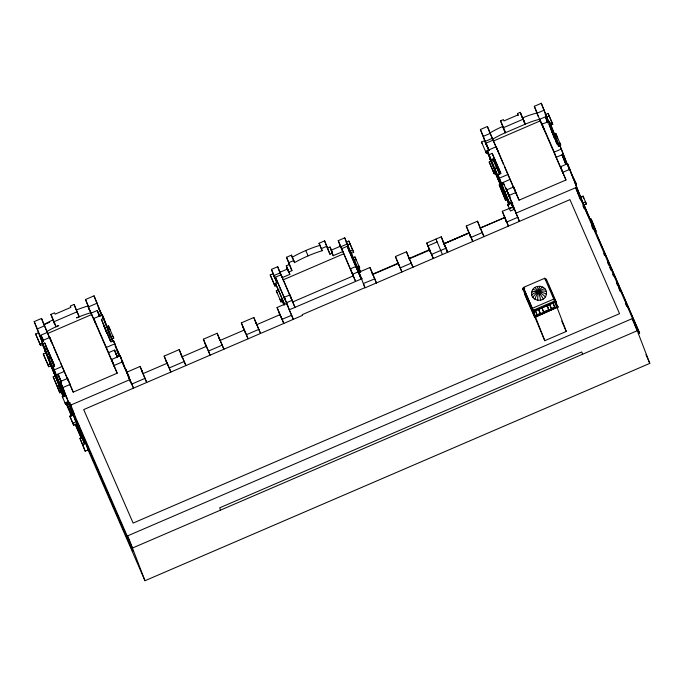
<?xml version="1.0" encoding="UTF-8"?>
<svg xmlns="http://www.w3.org/2000/svg" width="684" height="684" viewBox="0 0 684 684"><rect width="100%" height="100%" fill="white"/><g stroke="black" fill="none" stroke-linecap="round" stroke-linejoin="round"><path stroke-width="1.03" d="M531.716 292.29C529.955 301.584 545.174 303.337 546.354 294.274C548.115 284.98 532.904 283.236 531.716 292.29A7.763 1.992 10 0 1 538.436 291.726A7.678 2.249 -13.3 0 1 546.217 291.495M537.402 286.399L540.668 300.173M52.754 366.325L58.063 380.167L42.964 343.83L44.793 343.035L54.583 365.538L52.754 366.325L64.706 395.438L62.27 396.489L65.587 404.27L68.725 402.748L60.286 381.569L67.622 378.406L73.197 392.129L117.169 373.199L111.595 359.476L120.145 355.8L128.062 375.61L128.515 375.413L125.728 369.001L127.044 372.199M53.42 319.719L52.429 320.172A33.294 9.841 -23.5 0 0 43.93 324.635L46.914 331.483A33.217 9.815 -23.5 0 1 58.414 325.704M40.031 336.802L34.2 321.608L41.536 318.445L46.914 331.483M54.344 323.361L50.907 314.409L54.583 312.827L55.156 314.136L70.854 307.381L70.281 306.073L74.086 304.431L79.19 316.76L76.599 317.872M89.681 310.391L85.509 299.515L94.059 295.839L102.164 315.965M486.221 144.717L480.39 129.515L487.393 126.497L503.509 164.451M503.244 127.822L500.56 120.829L503.39 119.606L503.963 120.914L518.019 114.869L517.446 113.561L520.25 112.356L525.132 124.223L522.653 117.879A30.84 9.114 -23.5 0 1 536.906 113.005L539.625 119.255A21.349 0.556 67.2 0 1 544.062 129.353L542.044 124.086L549.363 121.384L559.563 146.453M538.094 116.186L534.307 106.302L541.309 103.284L548.833 121.974M547.388 121.316L545.456 116.887L539.625 119.255A30.84 9.114 -23.5 0 0 525.363 124.129L505.254 132.781A33.046 9.764 -23.5 0 0 492.634 139.237L489.915 132.995A33.046 9.764 -23.5 0 1 502.535 126.54L502.749 126.446M79.19 316.76L76.275 310.057A38.124 11.26 -23.5 0 1 87.86 306.03L90.775 312.733A38.124 11.26 -23.5 0 0 76.856 317.761M482.032 143.409L481.51 142.041L484.563 140.733L488.667 150.172L483.357 136.338L490.36 133.32M502.492 125.865L505.459 132.696L503.527 127.652L523.2 119.187M544.276 110.115L537.273 113.125L534.307 106.302M39.51 335.442L42.682 342.727L37.372 328.893L44.699 325.729M58.756 325.558L56.011 326.738L54.079 321.694L77.258 311.716M97.231 303.123L88.672 306.8L85.509 299.515M40.527 345.42L39.997 344.052L41.98 343.197L42.502 344.565L40.527 345.42L35.628 334.006L38.415 332.8M545.148 114.647L548.072 113.39L552.766 124.343L550.329 125.394M485.289 141.383L492.292 138.365M99.659 315.974L97.231 310.527L91.117 313.152L94.811 321.497M549.209 116.006L546.619 117.118L541.309 103.284M42.194 338.247L40.86 335.203L47.273 332.433L49.898 338.281M493.335 141.066L540.249 120.871L539.625 119.255L544.062 129.353M41.134 335.921L43.4 341.35M52.771 345.181L47.675 333.476L91.647 314.546L90.613 311.844M41.98 343.197L47.016 354.765L41.698 340.923L49.795 337.443L68.545 381.244L62.526 367.616M95.256 322.515L95.7 323.549L93.768 318.513L102.318 314.828L113.39 341.906M495.652 172.12L486.965 151.258L492.677 164.391L487.367 150.548L496.199 146.752L513.675 187.578M485.623 151.489L489.582 149.779M552.245 122.975L549.585 123.949M488.795 150.463L485.743 151.78L486.273 153.139L487.487 152.618M554.75 138.963L549.081 124.479L550.458 123.889M109.158 332.168L106.721 333.211L101.403 319.377L103.848 318.325M489.163 154.687L492.215 153.37L500.962 173.471L497.909 174.788L503.193 188.545L487.367 150.548M45.537 345.83L46.863 348.891A36.654 0.453 66.7 0 1 54.062 365.376M44.964 349.028L46.794 348.242L44.793 343.035M45.144 349.515L46.828 348.797M45.187 349.609L47.016 348.823A36.654 0.453 66.7 0 1 54.207 365.307M45.315 351.901L44.836 350.661L45.597 350.336L44.571 347.66M491.138 159.825L494.19 158.517L492.215 153.37M491.437 160.603L493.267 159.817L492.967 159.039A36.859 0.453 66.7 0 1 499.406 173.779M64.099 396.378L49.906 363.76L50.71 365.863L48.726 366.718L44.109 356.09L43.297 353.979L46.042 352.799M106.584 326.738L108.491 325.917L113.732 338.212L112.005 338.956M494.224 173.864L493.412 171.752L494.635 171.231L495.447 173.334L494.224 173.864L489.18 162.023L491.463 161.039M553.792 134.201L555.741 133.363L560.718 145.059L558.281 146.111M107.901 329.278L109.628 328.534L110.44 330.637M555.151 136.723L556.879 135.979L557.691 138.091M554.391 138.313L555.767 137.723M48.273 357.664L50.103 356.877L47.016 348.823M289.597 265.281L286.519 257.261L291.444 255.149L294.582 262.605A41.459 12.244 -23.5 0 1 322.19 250.72L319.052 243.256L324.592 240.871L330.004 254.243L332.262 253.268L333.193 255.696L342.744 251.584L340.102 245.505M494.481 168.52L496.764 167.537M493.284 171.462L495.575 170.478M557.477 144.008L559.914 142.956L560.718 145.059M111.201 336.853L112.928 336.109L113.732 338.212M48.726 366.718L47.923 364.615L50.967 363.298L50.65 362.571M274.156 276.516L271.428 269.411L277.653 266.734L294.958 307.355L289.905 294.898L284.296 297.309L285.048 299.284L275.447 277.2L293.333 319.334L289.195 309.835L362.195 278.61L361.34 278.721M340.204 246.608L339.606 245.06L340.957 247.753L338.238 240.648L344.762 237.844L350.131 251.019L349.216 251.413L361.152 278.858L347.25 246.283L349.216 251.413M565.326 163.442L566.694 162.852L561.384 149.009L559.734 145.222L558.358 145.812L549.081 124.479M494.096 173.574L495.618 172.915M280.218 273.207L282.159 277.67L289.871 274.352L288.939 271.924L291.931 270.633L288.853 262.613L293.769 260.493M321.386 248.608L326.926 246.223M279.833 272.317L287.545 269L288.409 271.24L286.297 265.845L289.281 264.554L291.931 270.633M333.193 255.696L330.004 247.018L327.354 248.164L327.67 248.891L326.73 246.428M119.845 356.612L113.587 340.726L111.15 341.778L101.403 319.377M583.785 205.14L586.376 204.029L585.564 201.917L582.973 203.037L567.592 163.707L560.589 166.725L563.137 173.351L556.22 157.294L554.228 152.096L561.384 149.009M284.689 304.448L275.498 283.33L276.327 285.502L274.959 286.092L270.214 274.934L272.959 273.754L276.866 282.74M346.095 242.264L348.874 241.067L353.679 252.379L351.243 253.431L359.596 272.634M331.253 250.182L340.418 246.231M54.292 369.864L62.389 366.385M111.595 359.476L114.305 366.53L106.362 347.446L114.912 343.77M509.648 203.396L499.38 178.165L508.212 174.36M277.413 282.33L276.806 282.595L274.079 275.49L280.295 272.813M348.156 245.889L341.632 248.702L355.543 281.269L340.88 246.727L347.404 243.923M350.08 243.829L347.489 244.94L344.762 237.844M332.27 252.353L330.004 247.018M274.831 277.456L281.056 274.78L290.666 296.865M556.22 157.294L562.009 154.806L563.129 157.371M56.225 374.909L64.322 371.421M501.321 183.201L510.153 179.405M108.388 352.739L114.502 350.105L115.006 351.26M59.799 392.83L57.302 386.323L58.67 385.733L61.167 392.24L59.799 392.83L53.181 376.858L55.045 376.055M56.413 375.379L58.234 374.593L60.406 379.611M501.62 183.996L503.45 183.209L503.142 182.414L504.45 185.518M283.022 279.91L343.607 253.832M274.959 286.092L274.122 283.92L277.259 282.398M349.276 251.558L352.782 250.053M511.897 205.397L512.513 205.132L506.673 189.93L513.675 186.92L519.053 200.181L565.967 179.986L560.589 166.725M59.602 383.707L61.432 382.912M504.689 191.999L507.289 190.887L506.263 188.22M277.106 292.889L276.302 290.786L279.038 289.606M352.183 258.116L354.962 256.919L359.681 268.008L358.92 268.342L360.605 272.215M44.836 350.661L59.004 385.246L60.072 384.784M353.568 260.792L356.159 259.681M65.519 404.124L69.794 402.286L75.548 417.274L74.479 417.736L75.129 417.975L77.326 423.704L73.667 425.277L72.855 423.174L76.061 421.789L62.885 387.546L70.221 384.382M114.194 365.453L122.744 361.776M511.478 202.609L519.438 221.377L509.076 195.453L516.078 192.435M562.992 172.24L569.994 169.222M510.23 196.881L509.469 197.214L508.015 193.803M505.57 200.198L499.217 184.834L505.57 200.198L507.502 199.369M280.141 299.626L282.885 298.446M281.577 299.182L280.209 299.772L281.013 301.875L282.389 301.285L281.577 299.182L284.065 304.893M356.279 267.017L358.869 265.905L359.681 268.008M280.953 301.729L282.783 300.943M508.041 205.679L507.519 204.311L512.239 202.276M572.936 177.19L575.766 182.867L576.287 184.227L575.834 184.423M511.983 203.772L512.744 203.439M573.363 177.344L572.91 177.541L575.304 183.064L575.766 182.867M511.393 204.234L512 203.969L512.513 205.132M573.235 177.053L573.457 178.55L570.02 170.496M289.349 309.767L286.622 302.661L292.239 300.25M352.816 274.164L358.425 271.753M141.682 370.583L146.692 382.459L140.1 366.453L126.788 372.19L133.517 388.136L128.37 376.311M167.161 363.948L164.151 356.099L179.191 349.627L185.92 365.572L180.773 353.748M206.397 347.053L203.379 339.213L217.179 333.27L223.907 349.216L218.76 337.392M244.342 330.723L241.332 322.874L253.832 317.487L260.561 333.441L255.414 321.617M280.064 315.341L277.054 307.492L286.605 303.38L287.554 305.859M361.674 279.226L358.861 272.275L369.933 267.512L376.431 282.945L369.933 267.512M398.798 265.307L395.429 256.534L406.476 251.772L412.982 267.205L409.169 258.432L409.408 259.065M429.39 249.865L426.765 243.042L441.231 236.809L447.738 252.251L444.455 244.71M468.873 232.868L466.257 226.036L477.509 221.197L484.007 236.63L480.672 228.96M509.366 208.569L512.726 207.132M426.765 243.042L427.996 245.872L437.144 241.931L442.411 254.533M514.385 209.287L510.426 210.997L507.519 204.311M69.785 405.501L68.263 401.525L65.066 402.902L65.587 404.27M128.583 376.969L129.037 376.773L128.515 375.413M576.014 185.638L580.571 197.522L639.608 333.117L638.386 333.647M68.99 404.253L68.229 404.577L67.759 403.338M372.618 274.173L398.114 263.195L401.927 271.967L395.429 256.534M408.425 258.757L429.449 249.703L433.271 258.475L427.996 245.872M480.254 228.003L504.706 217.478L508.46 226.105L502.295 211.296L513.393 206.859L514.163 208.774M443.89 243.829L469.07 232.996M182.106 356.8L206.294 346.386M220.094 340.444L244.239 330.047L245.077 332.227M256.739 324.669L279.961 314.674M70.845 405.048L130.097 379.534M78.575 425.166L88.082 449.944L144.982 580.716L649.8 363.384L632.563 318.479L575.671 187.707L515.873 213.186M374.849 278.815L363.384 283.501L365.059 287.836L569.943 199.634L619.55 313.665L133.123 523.08L83.687 409.588L302.525 315.375L302.208 314.649L364.965 287.631L358.861 272.275M400.345 267.846L411.4 263.083M431.689 254.354L446.156 248.121M447.55 242.256L469.002 232.851L472.755 241.478L471.173 237.348L482.425 232.509M506.878 221.984L517.856 217.255M131.927 384.015L145.111 378.337M165.733 360.229L170.88 372.053L169.29 367.924L184.338 361.451M204.969 343.334L210.108 355.158L208.526 351.037L222.326 345.095M242.914 326.995L248.053 338.819L246.471 334.698L258.979 329.32M278.636 311.622L283.783 323.447L282.193 319.317L291.743 315.204M73.667 425.277L69.811 416.171L73.017 414.795L76.061 421.789M586.376 204.029L583.042 196.111L580.596 197.163L576.184 187.014M580.571 197.522L583.17 196.402M580.365 199.942L581.588 199.42L639.608 333.117M76.668 420.207L76.061 420.472L132.952 551.244L133.568 550.979M88.082 449.944L85.192 451.192L79.968 438.418L81.336 437.828L75.462 424.319M591.147 219.06L596.106 231.226L591.147 219.06L589.924 219.59L583.606 205.055M85.192 451.192L82.696 444.685L84.517 443.899L76.676 423.464M591.934 225.446L593.609 224.728M533.563 311.323L523.294 287.485L544.78 278.234L555.049 302.072M524.748 288.263L522.79 289.11L524.602 287.887M523.149 289.888L524.064 289.494M546.619 279.782L545.558 280.243L544.78 278.234M524.696 294.548L525.628 293.752M532.349 308.296L553.835 299.045L554.613 301.054L533.118 310.305L523.294 287.485M556.998 307.278L566.275 331.441L544.78 340.692L532.648 311.716L556.118 301.61L532.793 312.101L522.644 288.725M549.637 304.508L551.304 308.561L554.664 307.116L552.954 302.67M535.085 309.946L537.068 314.828L540.266 313.452L538.505 308.869M547.046 305.218L548.765 309.707L543.583 311.938L541.865 307.449M557.657 306.227L535.256 315.871L533.597 311.553M536.487 316.111L539.419 314.854M541.369 314.016L544.302 312.75M549.184 310.647L552.116 309.382M554.066 308.544L557.46 307.082M534.631 317.393L557.973 306.954L534.631 317.393L524.568 294.214M632.563 318.479L127.746 535.811L144.982 580.716M132.952 551.244L131.832 548.311L638.48 330.184M469.318 232.782L443.976 243.632L443.6 242.752M480.04 228.191L505.391 217.332M372.267 274.694L398.268 263.554M409.562 258.714L430.022 249.959M43.93 324.635L49.581 322.284M448.619 241.794L444.044 243.769L442.813 240.939M97.684 311.699L99.907 316.649M40.86 335.203L43.289 340.709M486.298 144.008L486.905 145.341M41.502 336.323L43.443 340.649M545.755 117.665L546.67 119.709M486.905 145.205L489.043 150.018M488.872 149.745L485.982 143.187L492.993 140.177L497.063 149.317M42.297 338.366L43.477 341.042M551.501 130.772L554.322 137.185M495.122 160.723L494.489 159.287L495.25 161.27M493.267 159.817L499.679 174.505M547.08 120.538L547.764 122.188M495.78 162.219L497.165 165.383M547.824 122.222L548.209 123.111M50.334 339.273L50.787 340.307M552.766 124.343L548.072 113.39M573.765 178.421L576.287 184.227M550.21 124.958L551.432 127.763M551.552 128.207L557.443 142.417M562.513 153.242L569.84 170.248M547.046 118.093L548.739 122M553.672 133.876L557.4 142.426M565.275 160.543L566.549 163.459L564.103 156.901M553.527 133.611L554.767 136.458M555.588 138.356L556.827 141.212M574.791 182.491L576.022 185.313M576.783 188.639L580.152 196.368M547.781 122.419L546.943 120.495L547.619 122.274M552.903 134.158L557.469 144.64M562.385 155.79L564.3 160.065M564.813 161.612L566.019 164.391M555.579 140.87L556.827 143.734M582.913 205.798L584.187 208.723M591.831 226.293L593.105 229.217M603.716 253.619L604.571 255.568M607.537 262.399L608.811 265.324M609.666 267.282L610.94 270.206M612.633 274.113L613.48 276.062M616.455 282.894L617.729 285.818M618.575 287.776L620.277 291.675M625.373 303.388L626.647 306.312M632.161 319L637.257 330.714M645.978 354.594L649.8 363.384M542.044 124.086L554.228 152.096M540.249 120.871L565.967 179.986M522.653 117.879L525.363 124.129M500.56 120.829L503.527 127.652M502.535 126.54L505.254 132.781M497.593 150.54L498.14 151.788L496.199 146.752M504.356 166.4L519.053 200.181M495.797 162.484L497.439 166.263M498.26 168.153L499.491 170.991M556.263 301.995L546.26 279.004M548.166 284.441L558.11 307.287M508.109 192.785L509.349 195.633M480.39 129.515L483.357 136.338M506.673 189.93L509.076 195.453M555.861 303.38L557.52 307.193M554.904 302.354L556.75 306.62L555.083 302.294M510.871 202.866L513.778 209.552M561.744 321.035L566.275 331.441M497.909 174.788L499.38 178.165M509.76 203.806L505.211 193.358L509.742 204.636M552.954 303.192L554.664 307.116M494.635 171.231L500.346 184.364L489.804 158.697L490.206 159.74M508.819 203.832L497.849 177.293M495.447 173.334L509.041 204.593M481.51 142.041L486.273 153.139M489.18 162.023L493.412 171.752M546.713 304.978L548.765 309.707M543.276 311.229L541.967 308.005M538.53 309.45L540.266 313.452M533.195 311.143L544.78 340.692M535.512 316.538L535.7 316.974M525.303 294.291L525.68 295.197M527.347 299.019L528.587 301.883M532.203 310.16L533.99 314.298M466.257 226.036L471.173 237.348M469.626 234.817L470.789 237.502L469.72 234.706M443.061 241.563L444.215 244.265M444.301 244.769L447.584 252.311L446.002 248.189M435.913 239.101L437.144 241.931M350.969 246.154L348.874 241.067M351.354 247.044L353.679 252.379M360.639 272.044L358.108 266.23L358.92 268.342M359.536 272.223L350.345 251.105L351.243 253.431M347.865 245.812L350.191 251.165M359.545 272.848L356.27 265.349M338.238 240.648L340.88 246.727M330.748 248.865L331.766 251.19M328.063 249.78L330.004 254.243M319.565 244.59L322.19 250.72M305.757 250.532L308.091 255.884M291.957 256.474L294.582 262.605M286.519 257.261L288.853 262.613M286.297 265.845L288.939 271.924M287.229 268.273L289.871 274.352M288.255 271.309L286.733 267.82L287.571 269.992M279.328 271.009L280.149 272.899M284.296 297.309L286.622 302.661M271.428 269.411L274.079 275.49M274.19 276.84L274.994 278.687M276.327 285.502L284.681 304.705M282.389 301.285L284.048 305.09M270.214 274.934L274.122 283.92M276.302 290.786L281.013 301.875M277.054 307.492L282.193 319.317M280.927 317.137L280.243 315.392M241.332 322.874L246.471 334.698M203.379 339.213L208.526 351.037M164.151 356.099L169.29 367.924M168.025 365.743L167.058 363.281L143.007 373.635L141.426 369.514M117.152 349.319L121.273 358.784M98.385 306.988L103.344 318.547L102.822 317.179M121.299 359.604L123.77 365.29M98.752 308.416L101.745 315.136M103.498 319.146L104.737 322.002M104.866 322.463L110.269 335.519M115.092 345.796L119.375 355.817M121.906 361.468L123.163 364.367M123.291 364.803L125.266 369.198M125.454 369.634L128.062 375.61M129.644 379.731L128.182 376.388L128.9 378.252M107.841 330.03L110.218 335.502M117.135 351.388L119.238 356.219M108.311 331.27L110.697 336.742M99.702 316.341L98.496 313.563L99.59 316.418M105.122 328.79L110.834 341.923M117.075 356.27L116.237 354.338L116.964 356.244M93.768 318.513L106.362 347.446M91.647 314.546L117.169 373.199M87.86 306.03L90.775 312.733M50.907 314.409L54.079 321.694M53.036 319.89L56.011 326.738M51.249 341.376L51.727 342.479L49.795 337.443M53.617 347.13L59.559 360.793M60.406 362.742L61.68 365.666M69.323 383.228L70.589 386.152L67.622 378.406M70.965 387.007L73.197 392.129M43.263 340.367L42.066 337.631L43.357 340.991M54.421 366.008L48.59 352.619L50.522 357.664M61.363 381.98L59.816 378.423L61.107 381.783M50.103 356.877L54.361 366.658M52.36 362.434L53.19 364.35M34.2 321.608L37.372 328.893M60.286 381.569L62.885 387.546M75.548 417.274L132.44 548.046M40.826 338.623L41.621 340.444M66.861 398.473L66.126 396.771L66.81 398.55M41.698 340.923L42.964 343.83M74.932 417.539L131.832 548.311M42.502 344.565L60.979 387.768M64.809 395.822L60.124 385.066L64.612 396.25M74.445 418.343L75.189 420.044M67.16 403.663L72.213 415.291M84.517 443.899L76.317 423.328M58.67 385.733L63.287 396.344M66.228 403.098L71.683 415.641M61.167 392.24L62.851 396.096M65.784 402.85L71.658 416.359M75.018 424.071L81.319 438.547M35.628 334.006L39.997 344.052M43.297 353.979L47.923 364.615M53.181 376.858L57.302 386.323M79.968 438.418L82.696 444.685M69.811 416.171L72.855 423.174M555.878 140.75L557.486 144.469M563.556 158.474L565.488 162.826M498.627 168.726L499.371 170.453M114.75 350.738L115.51 352.431M58.627 375.901L57.901 374.182L58.089 374.661M503.646 183.569L507.177 191.768M505.476 187.886L505.989 189.075M115.271 351.944L116.023 353.619M115.801 353.166L116.545 354.816M58.431 375.405L60.577 380.381M59.166 377.158L59.713 378.414M565.343 162.612L566.078 164.203M525.132 124.223L520.815 113.664M116.331 354.397L117.058 356.013M116.861 355.629L117.571 357.202M514.18 188.75L515.172 191.075M507.006 191.452L509.144 196.368M60.252 379.68L61.321 382.176M69.503 383.51L69.948 384.57M443.848 243.376L444.19 244.197M505.664 220.068L506.434 221.984M583.042 196.111L583.845 198.223M584.085 205.012L588.197 215.716M583.247 203.738L585.649 210.005M567.592 163.707L572.534 176.566M583.623 205.465L584.743 208.381M555.741 133.363L556.28 134.774M567.959 165.759L569.738 170.401M559.734 145.222L565.044 159.056M566.027 161.578L566.762 163.502M575.671 187.707L580.006 199.001M556.349 139.22L558.931 145.948M549.363 121.384L554.673 135.218M564.736 161.544L565.719 164.1M562.009 154.806L564.958 162.484M547.627 122.53L545.456 116.887A21.537 0.479 67.1 0 1 548.217 123.103M520.25 112.356L522.525 118.281M517.446 113.561L518.207 115.536M582.606 354.244L581.725 351.952L219.675 507.819L220.547 510.11M513.675 186.92L515.616 191.956M516.146 193.35L516.651 194.658M554.955 302.268L555.63 304.021M487.393 126.497L490.043 133.414M553.005 303.106L553.681 304.867M549.603 304.115L551.304 308.561M508.058 200.771L509.494 204.507M506.203 196.376L495.002 169.888L509.11 203.96M547.08 305.611L547.764 307.39M502.295 211.296L506.493 222.129M538.624 309.45L539.308 311.246M535.307 310.245L537.068 314.828M533.537 311.682L534.238 313.52M529.903 303.003L530.604 304.833M477.509 221.197L480.125 228.02M441.231 236.809L443.984 243.983M427.936 245.727L430.527 252.49M406.476 251.772L409.143 258.723M398.114 263.195L398.969 265.435M371.609 271.847L372.677 274.635M354.962 256.919L355.766 259.022M359.964 274.814L361.554 278.935M351.764 255.277L352.876 258.176M356.851 268.367L356.099 266.401L350.49 268.821L353.218 275.917L292.632 302.003L289.905 294.898M332.039 251.917L332.595 253.371M324.592 240.871L326.413 245.607M319.052 243.256L319.864 245.368A41.459 12.244 -23.5 0 0 292.256 257.252L291.444 255.149M277.653 266.734L279.884 272.454M253.832 317.487L256.483 324.404M217.179 333.27L219.478 339.255M179.191 349.627L182.201 357.467M140.1 366.453L142.392 372.438M128.455 376.679L130.781 382.707M130.772 382.792L129.755 380.073M120.145 355.8L125.078 368.642M108.491 325.917L109.303 328.021M113.587 340.726L118.905 354.56M109.714 333.604L112.09 339.803M102.318 314.828L107.636 328.662M111.09 337.648L112.159 340.435M94.059 295.839L99.368 309.672M100.266 312.015L101.394 314.956M114.502 350.105L117.024 356.672M97.231 310.527L99.411 316.205M88.732 307.74L89.869 310.707M74.086 304.431L76.018 309.476M53.754 321.634L54.506 323.618M47.273 332.433L47.675 333.476M41.536 318.445L43.81 324.378M70.777 405.646L71.487 407.502M72.196 409.357L73.975 413.991M70.726 405.783L71.452 407.664M58.234 374.593L61.081 381.988M68.52 403.004L73.265 415.376M62.996 392.548L64.424 396.258M64.305 396.429L48.778 358.98M48.573 358.065L50.351 362.7M52.651 368.702L59.004 385.246M51.651 366.462L55.917 377.594M47.538 356.125L49.932 362.366M62.27 396.489L62.791 397.857M68.263 401.525L68.631 402.953M537.786 300.396A7.763 1.146 -82.3 0 1 538.436 291.726A7.763 1.146 -82.3 0 1 540.283 286.177M535.11 299.421A7.678 1.796 -60 0 1 538.436 291.726A7.678 1.796 -60 0 1 542.959 287.143M532.973 297.608A7.763 2.214 -36.9 0 1 538.436 291.726A7.763 2.214 -36.9 0 1 545.097 288.956M531.853 295.078A7.678 2.249 -13.3 0 1 538.436 291.726A7.763 1.992 10 0 1 546.354 294.274M532.802 289.683A7.678 1.385 32.6 0 1 538.436 291.726A7.678 1.385 32.6 0 1 545.268 296.89M534.743 287.554A7.763 0.598 54.5 0 1 538.436 291.726A7.763 0.598 54.5 0 1 543.327 299.011M551.176 129.926A35.423 0.436 66.7 0 1 554.801 138.202M555.588 139.998A35.423 0.436 66.7 0 1 557.186 143.683M494.19 158.517A36.859 0.453 66.7 0 1 500.62 173.257M103.523 324.891A50.069 0.624 66.7 0 1 105.028 328.329M105.806 330.098A50.069 0.624 66.7 0 1 107.405 333.758M108.217 335.63A50.069 0.624 66.7 0 1 109.047 337.537M109.876 339.452A50.069 0.624 66.7 0 1 110.722 341.393M103.823 325.678A42.023 0.522 66.7 0 1 105.302 329.038M106.071 330.799A42.023 0.522 66.7 0 1 107.67 334.442M108.482 336.323A42.023 0.522 66.7 0 1 110.158 340.17M46.794 348.242A42.399 0.522 66.7 0 1 54.575 366.094M46.64 348.31A42.399 0.522 66.7 0 1 54.421 366.162"/></g></svg>
